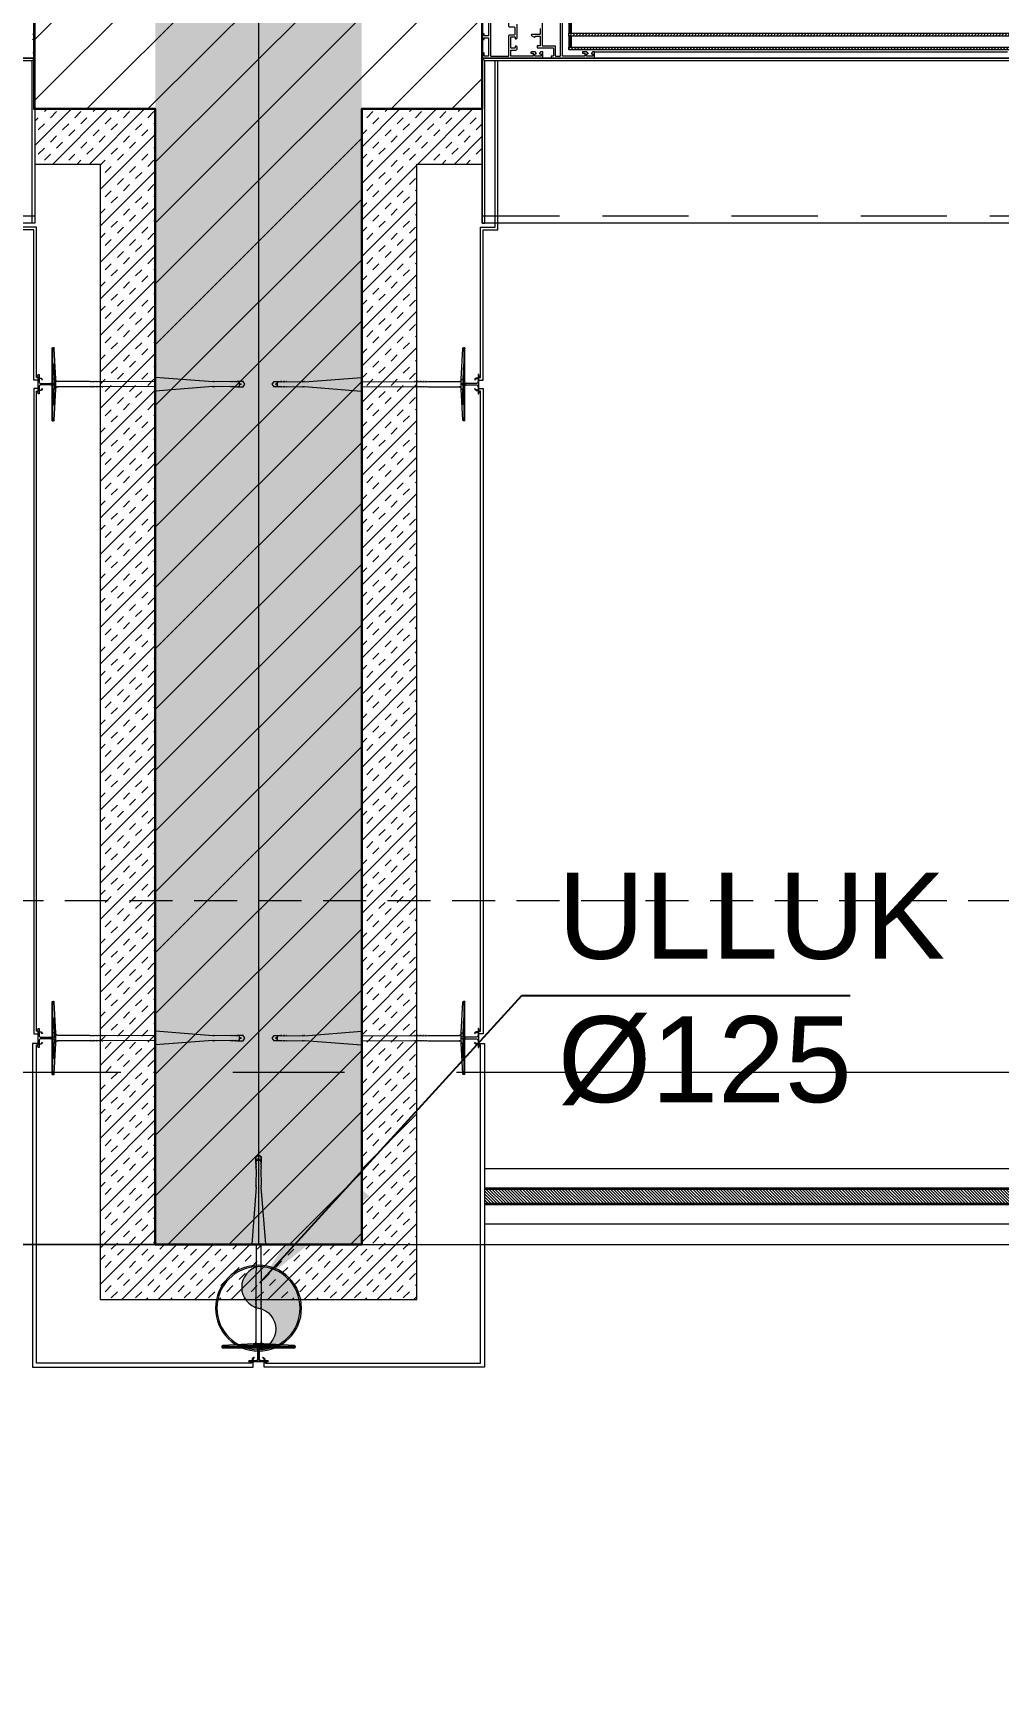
# Model space of a CAD drawing. Header units: centimetres. Extents: x 92587 to 105438, y -55119 to -48334.
# Drawn here: x 95681.4 to 95821.7, y -54187.4 to -53946.3 of the extents above; entities that cross this region are included whole.
import ezdxf

# ---------------------------------------------------------------- set-up
doc = ezdxf.new("R2010")
doc.units = ezdxf.units.CM
doc.header["$LTSCALE"] = 50
doc.header["$MEASUREMENT"] = 0
for name, pattern in [('AUSGEZOGEN', [0]), ('AXES', [2, 1.25, -0.25, 0.25, -0.25]), ('CACHE', [0.375, 0.25, -0.125]), ('CORNER', [20, 0, -20])]:
    doc.linetypes.add(name, pattern=pattern)
doc.layers.get('0').update_dxf_attribs({"color": 8})
for name, color, linetype, lineweight in [('ACITOP', 214, 'Continuous', 18), ('BETON CACHE', 4, 'CACHE', 5), ('CONSOLE ISOL.', 214, 'Continuous', 15), ('ISOLATION', 252, 'Continuous', 0), ('MACONNERIE COUPE', 7, 'Continuous', 30), ('MACONNERIE HACHURE', 253, 'Continuous', 13), ('WD_Corner', 154, 'Continuous', 5), ('WD_Dowel', 154, 'Continuous', 5), ('WD_Text_Legende', 154, 'AUSGEZOGEN', 5), ('WINDOWS', 21, 'Continuous', 5)]:
    doc.layers.add(name, color=color, linetype=linetype, lineweight=lineweight)
for name, color, linetype in [('AXES', 10, 'AXES'), ('BORD', 5, 'Continuous'), ('TALUS', 2, 'Continuous'), ('TEXTE', 7, 'Continuous')]:
    doc.layers.add(name, color=color, linetype=linetype)
doc.layers.add('HYPALON', color=7, linetype='Continuous', true_color=0xffaa00)
doc.layers.add('WD_Assist1', color=6, linetype='CORNER', lineweight=0, plot=False)
doc.styles.add('RS_TEXT_1.50', font='arial.ttf', dxfattribs={"height": 12.5})
doc.dimstyles.new('ISO-25', dxfattribs={"dimtxt": 2.5, "dimasz": 2.5, "dimexe": 1.25, "dimexo": 0.625, "dimtad": 1, "dimtxsty": 'Standard', "dimcen": 2.5, "dimadec": 0, "dimazin": 0, "dimtfac": 1, "dimtmove": 0, "dimatfit": 3, "dimfxl": 1, "dimarcsym": 0})

# ---------------------------------------------------------------- blocks, each defined once
blk = doc.blocks.new('A$C1cd8c289')
at = {"layer": 'AXES', "lineweight": 5, "ltscale": 1.3}
blk.add_line((3195, -3235), (-1985, -3235), dxfattribs=at)
blk = doc.blocks.new('ankeri')
at = {"layer": 'WD_Assist1'}
for p, q in [((-2.32, 5.2), (-2.54, 0.59)), ((-2.22, 5.3), (-2.32, 5.2)), ((-2, 5.3), (-2.22, 5.3)), ((-2, -5.3), (-2, 5.3)), ((-29.75, 0.39), (-30, 0)), ((-30, 0), (-29.75, -0.39)), ((-2.76, 0.39), (-29.75, 0.39)), ((-2.54, 0.59), (-2.76, 0.39)), ((-29.75, -0.39), (-2.76, -0.39)), ((-2.76, -0.39), (-2.54, -0.59)), ((-2.54, -0.59), (-2.32, -5.2)), ((-2.32, -5.2), (-2.22, -5.3)), ((-2.22, -5.3), (-2, -5.3))]:
    blk.add_line(p, q, dxfattribs=at)
at = {"layer": 'WD_Corner', "lineweight": 5}
blk.add_lwpolyline([(-2, 0.1), (-1.85, 0.1, -1), (-1.75, 0.1), (-0.25, 0.1, 0.185242), (-0.1, 0.55), (-0.1, 0.72), (-0.15, 0.73), (-0.15, 0.74), (-0.1, 0.75), (-0.1, 0.85), (-0.3, 0.85), (-0.3, 0.8), (-0.32, 0.8), (-0.33, 0.85), (-0.38, 0.85), (-0.5, 0.73), (-0.47, 0.68), (-0.48, 0.68), (-0.53, 0.7), (-0.54, 0.69), (-0.51, 0.65), (-0.54, 0.62), (-0.61, 0.69), (-0.4, 0.9), (-0.1, 0.9), (-0.1, 1.4), (0, 1.4), (0.05, 1.2), (0, 1.2), (0.05, 1.1), (0, 1.1), (0.25, 1), (0, 1), (0, -1), (0.25, -1), (0, -1.1), (0.05, -1.1), (0, -1.2), (0.05, -1.2), (0, -1.4), (-0.1, -1.4), (-0.1, -0.9), (-0.4, -0.9), (-0.61, -0.69), (-0.54, -0.62), (-0.51, -0.65), (-0.54, -0.69), (-0.53, -0.7), (-0.48, -0.68), (-0.47, -0.68), (-0.5, -0.73), (-0.38, -0.85), (-0.33, -0.85), (-0.32, -0.8), (-0.3, -0.8), (-0.3, -0.85), (-0.1, -0.85), (-0.1, -0.75), (-0.15, -0.74), (-0.15, -0.73), (-0.1, -0.72), (-0.1, -0.55, 0.185242), (-0.25, -0.1), (-1.75, -0.1, -1), (-1.85, -0.1), (-2, -0.1)], format="xyb", close=True, dxfattribs=at)
at = {"layer": 'WD_Dowel'}
for p, q in [((-2.32, 5.2), (-2.54, 0.74)), ((-2, 5.3), (-2.22, 5.3)), ((-2.11, 5.3), (-2.11, -5.3)), ((-2, 5.3), (-2, -5.3)), ((-2.11, 2.94), (-2.32, 2.94)), ((-2.32, 2.94), (-2.32, 0.74)), ((-29.75, 0.39), (-30, 0)), ((-30, 0), (-29.75, -0.39)), ((-28.88, 0.39), (-29.75, 0.39)), ((-29.47, 0.05), (-29.25, 0.09)), ((-29.47, 0.05), (-29.47, -0.05)), ((-29.25, 0.29), (-29.04, 0.37)), ((-29.25, 0.29), (-29.25, -0.29)), ((-28.88, 0.39), (-29.04, 0.34)), ((-29.04, 0.34), (-29.04, 0.37)), ((-28.82, 0.39), (-28.88, 0.39)), ((-28.82, 0.39), (-28.82, 0.34)), ((-28.82, 0.34), (-28.66, 0.39)), ((-28.61, 0.39), (-28.66, 0.39)), ((-28.61, 0.39), (-28.66, 0.39)), ((-28.61, 0.39), (-28.61, 0.34)), ((-28.61, 0.34), (-28.44, 0.39)), ((-28.39, 0.39), (-28.44, 0.39)), ((-28.39, 0.39), (-28.39, 0.34)), ((-28.39, 0.34), (-28.23, 0.39)), ((-28.17, 0.39), (-28.23, 0.39)), ((-28.17, 0.39), (-28.17, 0.34)), ((-28.17, 0.34), (-28.01, 0.39)), ((-27.96, 0.39), (-28.01, 0.39)), ((-27.96, 0.39), (-27.96, 0.34)), ((-27.96, 0.34), (-25.61, 0.39)), ((-25.56, 0.39), (-25.61, 0.39)), ((-25.56, 0.39), (-25.56, 0.34)), ((-25.56, 0.34), (-25.4, 0.39)), ((-25.34, 0.39), (-25.4, 0.39)), ((-25.34, 0.34), (-17.05, 0.99)), ((-25.34, 0.39), (-25.34, 0.34)), ((-17, 0.99), (-17.05, 0.99)), ((-17, 0.99), (-17, 0.34)), ((-17, 0.34), (-9.36, 0.39)), ((-9.3, 0.39), (-9.36, 0.39)), ((-9.3, 0.39), (-9.3, 0.34)), ((-9.3, 0.34), (-9.14, 0.39)), ((-9.09, 0.39), (-9.14, 0.39)), ((-9.09, 0.39), (-9.09, 0.34)), ((-9.09, 0.34), (-8.93, 0.39)), ((-8.87, 0.39), (-8.93, 0.39)), ((-8.87, 0.39), (-8.87, 0.34)), ((-8.87, 0.34), (-8.71, 0.39)), ((-8.66, 0.39), (-8.71, 0.39)), ((-8.66, 0.39), (-8.66, 0.34)), ((-8.66, 0.34), (-8.5, 0.39)), ((-8.44, 0.39), (-8.5, 0.39)), ((-8.44, 0.39), (-8.44, 0.34)), ((-8.44, 0.34), (-8.28, 0.39)), ((-8.23, 0.39), (-8.28, 0.39)), ((-8.23, 0.39), (-8.23, 0.34)), ((-8.23, 0.34), (-8.06, 0.39)), ((-8.01, 0.39), (-8.06, 0.39)), ((-8.01, 0.39), (-8.01, 0.34)), ((-8.01, 0.34), (-7.85, 0.39)), ((-7.79, 0.39), (-7.85, 0.39)), ((-7.79, 0.39), (-7.79, 0.34)), ((-7.79, 0.34), (-7.63, 0.39)), ((-7.58, 0.39), (-7.63, 0.39)), ((-7.58, 0.39), (-7.58, 0.34)), ((-7.58, 0.34), (-7.42, 0.39)), ((-7.42, 0.39), (-2.76, 0.39)), ((-2.54, 0.74), (-2.54, -0.74)), ((-2.54, 0.74), (-2.11, 0.74)), ((-2.11, 0.1), (-2.54, 0.1)), ((-2.32, 0.1), (-2.32, 0.74)), ((-29.75, -0.39), (-28.88, -0.39)), ((-29.25, -0.1), (-29.47, -0.05)), ((-29.25, -0.29), (-29.04, -0.37)), ((-29.04, -0.37), (-29.04, -0.34)), ((-29.04, -0.34), (-28.88, -0.39)), ((-28.82, -0.39), (-28.88, -0.39)), ((-28.82, -0.39), (-28.82, -0.34)), ((-28.82, -0.34), (-28.66, -0.39)), ((-28.61, -0.39), (-28.66, -0.39)), ((-28.61, -0.39), (-28.61, -0.34)), ((-28.61, -0.34), (-28.44, -0.39)), ((-28.39, -0.39), (-28.44, -0.39)), ((-28.39, -0.39), (-28.39, -0.34)), ((-28.39, -0.34), (-28.23, -0.39)), ((-28.17, -0.39), (-28.23, -0.39)), ((-28.17, -0.39), (-28.17, -0.34)), ((-28.17, -0.34), (-28.01, -0.39)), ((-27.96, -0.39), (-28.01, -0.39)), ((-27.96, -0.39), (-27.96, -0.34)), ((-27.96, -0.34), (-25.61, -0.39)), ((-25.56, -0.39), (-25.61, -0.39)), ((-25.56, -0.39), (-25.56, -0.34)), ((-25.56, -0.34), (-25.4, -0.39)), ((-25.34, -0.39), (-25.4, -0.39)), ((-25.34, -0.39), (-25.34, -0.34)), ((-25.34, -0.34), (-17.05, -0.99)), ((-17, -0.99), (-17.05, -0.99)), ((-17, -0.99), (-17, -0.34)), ((-17, -0.34), (-9.36, -0.39)), ((-9.3, -0.39), (-9.36, -0.39)), ((-9.3, -0.39), (-9.3, -0.34)), ((-9.3, -0.34), (-9.14, -0.39)), ((-9.09, -0.39), (-9.14, -0.39)), ((-9.09, -0.39), (-9.09, -0.34)), ((-9.09, -0.34), (-8.93, -0.39)), ((-8.87, -0.39), (-8.93, -0.39)), ((-8.87, -0.39), (-8.87, -0.34)), ((-8.87, -0.34), (-8.71, -0.39)), ((-8.66, -0.39), (-8.71, -0.39)), ((-8.66, -0.39), (-8.66, -0.34)), ((-8.66, -0.34), (-8.5, -0.39)), ((-8.44, -0.39), (-8.5, -0.39)), ((-8.44, -0.39), (-8.44, -0.34)), ((-8.44, -0.34), (-8.28, -0.39)), ((-8.23, -0.39), (-8.28, -0.39)), ((-8.23, -0.39), (-8.23, -0.34)), ((-8.23, -0.34), (-8.06, -0.39)), ((-8.01, -0.39), (-8.06, -0.39)), ((-8.01, -0.39), (-8.01, -0.34)), ((-8.01, -0.34), (-7.85, -0.39)), ((-7.79, -0.39), (-7.85, -0.39)), ((-7.79, -0.39), (-7.79, -0.34)), ((-7.79, -0.34), (-7.63, -0.39)), ((-7.58, -0.39), (-7.63, -0.39)), ((-7.58, -0.39), (-7.58, -0.34)), ((-7.58, -0.34), (-7.42, -0.39)), ((-7.42, -0.39), (-2.76, -0.39)), ((-2.11, -0.1), (-2.54, -0.1)), ((-2.54, -0.74), (-2.11, -0.74)), ((-2.54, -0.74), (-2.32, -5.2)), ((-2.32, -0.74), (-2.32, -0.1)), ((-2.22, -2.94), (-2.32, -0.74)), ((-2.11, -2.94), (-2.22, -2.94)), ((-2, -5.3), (-2.22, -5.3))]:
    blk.add_line(p, q, dxfattribs=at)
for centre, major_axis, start_param, end_param in [((-2.22, 5.2), (0.108, 0), 1.570796, 3.141593), ((-2.76, 0.59), (0.216, 0), -1.570795, 0), ((-2.76, -0.59), (-0.216, 0), 3.141593, 4.712389), ((-2.22, -5.2), (0.108, 0), 3.141593, 4.712389)]:
    blk.add_ellipse(centre, major_axis=major_axis, ratio=0.909091, start_param=start_param, end_param=end_param, dxfattribs=at)
blk = doc.blocks.new('DRITARE POS 2')
at = {"layer": 'WINDOWS'}
h = blk.add_hatch(dxfattribs=at)
h.set_pattern_fill('ANSI31', color=140, scale=2.5, angle=450)
h.set_pattern_definition([(135, (-46708.9128, -43852.52553), (-0.2209708691, -0.2209708691), [])])
h.paths.add_polyline_path([(-8.71, -80.01), (-8.71, -12.58), (-8.31, -12.58), (-8.31, -80.01)])
h.paths.add_polyline_path([(-6.71, -80.01), (-6.71, -12.58), (-6.31, -12.58), (-6.31, -80.01)])
h.paths.add_polyline_path([(-4.71, -80.02), (-4.71, -12.58), (-4.31, -12.58), (-4.31, -80.02)])
at = {"layer": 'WINDOWS', "transparency": 33554559}
h = blk.add_hatch(dxfattribs=at)
h.set_pattern_fill('ANSI31', color=140, angle=450)
h.set_pattern_definition([(135, (-46708.90849, -43835.52553), (-0.08838834765, -0.08838834765), [])])
h.paths.add_polyline_path([(-6.71, -12.58), (-8.31, -12.58), (-8.31, -12.98), (-6.71, -12.98)])
h.paths.add_polyline_path([(-4.71, -12.58), (-6.31, -12.58), (-6.31, -12.98), (-4.71, -12.98)])
h.paths.add_polyline_path([(-6.71, -79.61), (-8.31, -79.61), (-8.31, -80.01), (-6.71, -80.01)])
h.paths.add_polyline_path([(-4.71, -79.61), (-6.31, -79.61), (-6.31, -80.01), (-4.71, -80.01)])
at = {"layer": 'WINDOWS', "color": 165, "linetype": 'CACHE'}
blk.add_line((-32.9, -180), (-32.9, 0), dxfattribs=at)
at = {"layer": 'WINDOWS'}
for p, q in [((-9.9, -8.75), (-9.9, -10.08)), ((-9.89, -16.28), (-9.89, -76.34)), ((-9, -16.26), (-9, -76.34))]:
    blk.add_line(p, q, dxfattribs=at)
at = {"layer": 'WINDOWS', "color": 165}
for points in [[(-9.9, 0), (-9.9, -180), (-33.9, -180), (-33.9, 0)], [(-9.9, 0), (-33.9, 0), (-33.9, -0.4), (-10.3, -0.4)], [(-10.3, -179.6), (-10.3, -0.4), (-9.9, 0), (-9.9, -180)], [(-9.9, -180), (-33.9, -180), (-33.9, -179.6), (-10.3, -179.6)]]:
    blk.add_lwpolyline(points, close=True, dxfattribs=at)
at = {"layer": 'WINDOWS'}
for points in [[(-1.87, -0.93), (-6.57, -0.93, -0.414214), (-6.67, -0.84), (-6.67, -0.37, -0.414214), (-6.57, -0.28), (-6.44, -0.28, 0.511918), (-6.39, -0.21), (-6.45, -0.04, 0.322823), (-6.5, 0), (-7.12, 0, 0.322823), (-7.17, -0.04), (-7.23, -0.21, 0.511918), (-7.17, -0.28), (-7.04, -0.28, -0.414214), (-6.95, -0.37), (-6.95, -0.84, -0.414214), (-7.04, -0.93), (-9.52, -0.93, -0.414214), (-9.62, -0.84), (-9.62, -0.37, -0.414214), (-9.52, -0.28), (-9.21, -0.28, 0.511918), (-9.15, -0.21), (-9.21, -0.04, 0.322823), (-9.26, 0), (-9.84, 0, 0.414214), (-9.9, -0.06), (-9.9, -8.75, 0.414214), (-9.84, -8.81), (-9.06, -8.81, 0.414214), (-9, -8.75), (-9, -8.51, 0.250765), (-9.03, -8.47), (-9.19, -8.35, 0.599022), (-9.28, -8.4), (-9.28, -8.51, -0.414214), (-9.34, -8.57), (-9.6, -8.57, -0.414214), (-9.65, -8.51), (-9.65, -7.73, -0.414214), (-9.6, -7.67), (-9.34, -7.67, -0.414214), (-9.28, -7.73), (-9.28, -7.8, 0.599022), (-9.19, -7.85), (-9.03, -7.74, 0.250765), (-9, -7.69), (-9, -7.16, 1), (-9.21, -7.16), (-9.21, -7.37, -0.414214), (-9.26, -7.43), (-9.56, -7.43, -0.414214), (-9.62, -7.37), (-9.62, -4.2, -0.414214), (-9.56, -4.14), (-8.83, -4.14, -0.414214), (-8.74, -4.24), (-8.74, -4.89, 0.414214), (-8.55, -5.08), (-8.3, -5.08, 0.198912), (-8.26, -5.06), (-8.2, -5, 0.198912), (-8.18, -4.96), (-8.18, -4.85, 0.414214), (-8.24, -4.8), (-8.4, -4.8, -0.414214), (-8.46, -4.74), (-8.46, -4.24, -0.414214), (-8.37, -4.14), (-6.91, -4.14, -0.414214), (-6.82, -4.24), (-6.82, -4.74, -0.414214), (-6.87, -4.8), (-7.04, -4.8, 0.414214), (-7.1, -4.85), (-7.1, -4.96, 0.198912), (-7.08, -5), (-7.02, -5.06, 0.198912), (-6.98, -5.08), (-4.97, -5.08, 0.198912)], [(-5.6, -8.44), (-6.39, -8.44, -0.414214), (-6.48, -8.34), (-6.48, -7.22, 0.809546), (-6.66, -7.19), (-6.85, -7.61, 0.543142), (-6.8, -7.69, -0.414214), (-6.74, -7.75), (-6.74, -8.34, -0.414214), (-6.84, -8.44), (-8.07, -8.44, -0.414214), (-8.12, -8.38), (-8.12, -8.03, 0.414214), (-8.18, -7.97), (-8.35, -7.97, 0.414214), (-8.4, -8.03), (-8.4, -10.25, -0.414214), (-8.5, -10.34), (-9.56, -10.34, -0.414214), (-9.62, -10.29), (-9.62, -10.08, 0.414214), (-9.67, -10.02), (-9.84, -10.02, 0.414214), (-9.9, -10.08), (-9.9, -16.26, 0.414214), (-9.84, -16.31), (-9.06, -16.31, 0.414214), (-9, -16.26), (-9, -16.05, 0.250765), (-9.03, -16.01), (-9.19, -15.88, 0.599022), (-9.28, -15.92), (-9.28, -16.02, -0.414214), (-9.34, -16.07), (-9.6, -16.07, -0.414214), (-9.65, -16.02), (-9.65, -15.23, -0.414214), (-9.6, -15.18), (-9.34, -15.18, -0.414214), (-9.28, -15.23), (-9.28, -15.33, 0.599022), (-9.19, -15.37), (-9.03, -15.24, 0.250765), (-9, -15.19), (-9, -14.62, 0.414214), (-9.06, -14.56), (-9.15, -14.56, 0.414214), (-9.21, -14.62), (-9.21, -14.88, -0.414214), (-9.26, -14.93), (-9.56, -14.93, -0.414214), (-9.62, -14.88), (-9.62, -11.7, -0.414214), (-9.56, -11.65), (-4.73, -11.65, -0.414214)], [(-6.44, -179.72, -0.511918), (-6.39, -179.79), (-6.45, -179.96, -0.322823), (-6.5, -180), (-7.12, -180, -0.322823), (-7.17, -179.96), (-7.23, -179.79, -0.511918), (-7.17, -179.72)], [(-9.21, -179.72, -0.511918), (-9.15, -179.79), (-9.21, -179.96, -0.322823), (-9.26, -180), (-9.84, -180, -0.414214), (-9.9, -179.94), (-9.9, -171.25, -0.414214)]]:
    blk.add_lwpolyline(points, format="xyb", dxfattribs=at)
for points in [[(-9.9, -180), (-9.9, 0), (0, 0), (0, -180)], [(-1.78, -1.27), (-1.83, -1.21), (-9.56, -1.21), (-9.62, -1.27), (-9.62, -3.81), (-9.56, -3.86), (-6.63, -3.86), (-6.54, -3.96), (-6.54, -4.7), (-6.44, -4.8), (-5.51, -4.8), (-5.42, -4.7), (-5.42, -3.96), (-5.32, -3.86), (-1.83, -3.86), (-1.78, -3.81)]]:
    blk.add_lwpolyline(points, close=True, dxfattribs=at)
blk.add_lwpolyline([(-1.5, -12.21, 0.414214), (-1.4, -12.3), (-1.18, -12.3), (-1.18, -12.3, 0.414214), (-0.28, -11.37), (-0.28, -8.77, 0.414214), (-0.34, -8.72), (-8.07, -8.72, 0.414214), (-8.12, -8.77), (-8.12, -10.53, -0.414214), (-8.22, -10.62), (-9.52, -10.62, 0.414214), (-9.62, -10.71), (-9.62, -11.27, 0.414214), (-9.52, -11.37), (-1.59, -11.37, -0.414214), (-1.5, -11.46)], format="xyb", close=True, dxfattribs=at)
at = {"layer": 'WINDOWS', "color": 140}
for points in [[(-8.71, -80.01), (-8.71, -12.58), (-8.31, -12.58), (-8.31, -80.01)], [(-6.71, -12.58), (-8.31, -12.58), (-8.31, -12.98), (-6.71, -12.98)], [(-6.71, -80.01), (-6.71, -12.58), (-6.31, -12.58), (-6.31, -80.01)], [(-4.71, -12.58), (-6.31, -12.58), (-6.31, -12.98), (-4.71, -12.98)]]:
    blk.add_lwpolyline(points, close=True, dxfattribs=at)
blk = doc.blocks.new('A$C2225a440')
at = {"layer": 'ACITOP', "ltscale": 0.5, "true_color": 0x2776bb, "transparency": 33554559}
h = blk.add_hatch(color=152, dxfattribs=at)
h.dxf.hatch_style = 1
h.paths.add_polyline_path([(0, 6.05, 0.414214), (-6.05, 0, 0.414214), (0, -6.05, -0.823148), (0, 0, 0.810651)])
at = {"layer": 'ACITOP', "ltscale": 0.5}
blk.add_lwpolyline([(0, 6.05, -0.810651), (0, 0, 0.823148), (0, -6.05)], format="xyb", dxfattribs=at)
for radius in [6.25, 6.05]:
    blk.add_circle((0, 0), radius, dxfattribs=at)

msp = doc.modelspace()

# ---------------------------------------------------------------- hatches: boundary and pattern name
at = {"layer": 'ISOLATION', "transparency": 33554687}
h = msp.add_hatch(dxfattribs=at)
h.set_pattern_fill('INSUL', color=256, scale=10, angle=45)
h.set_pattern_definition([(45, (95325.019, -52616.9036), (-2.65165, 2.65165), []), (45, (95324.1353, -52616.0197), (-2.65165, 2.65165), [1.25, -1.25]), (45, (95323.2514, -52615.136), (-2.65165, 2.65165), [1.25, -1.25])])
h.paths.add_polyline_path([(95699.11, -53957.36), (95681.61, -53957.36), (95681.61, -53965.36), (95691.11, -53965.36), (95691.11, -54130.36), (95737.11, -54130.36), (95737.11, -53965.36), (95746.61, -53965.36), (95746.61, -53957.36), (95729.11, -53957.36), (95729.11, -54122.36), (95699.11, -54122.36)])
at = {"layer": 'MACONNERIE HACHURE'}
h = msp.add_hatch(dxfattribs=at)
h.set_pattern_fill('ANSI31', color=256, scale=50, style=0)
h.set_pattern_definition([(45, (845.911, 6550.742), (-4.41941738, 4.41941738), [])])
h.paths.add_polyline_path([(96464.11, -53567.36), (96464.11, -53736.36), (96392.11, -53736.36), (96392.11, -53757.36), (96414.11, -53757.36), (96414.11, -53762.36), (96234.11, -53762.36), (96234.11, -53750.36), (96284.11, -53750.36), (96284.11, -53577.36), (96306.11, -53577.36), (96306.11, -53589.36), (96296.11, -53589.36), (96296.11, -53750.36), (96387.11, -53750.36), (96387.11, -53731.36), (96444.11, -53731.36), (96444.11, -53589.36), (96388.11, -53589.36), (96388.11, -53577.36), (96452.11, -53577.36), (96452.11, -53567.36)])
h.paths.add_polyline_path([(95894.28, -52902.36), (95944.11, -52902.36), (95944.11, -52942.36), (95894.28, -52942.36)])
h.paths.add_polyline_path([(95734.11, -52902.36), (95774.11, -52902.36), (95774.11, -52942.36), (95734.11, -52942.36)])
h.paths.add_polyline_path([(95874.11, -52547.36), (95964.11, -52547.36), (95964.11, -52607.36), (96117.11, -52607.36), (96117.11, -52547.36), (96129.11, -52547.36), (96129.11, -52667.36), (96109.11, -52667.36), (96109.11, -52632.36), (95944.11, -52632.36), (95944.11, -52583.36), (95874.11, -52583.36), (95874.11, -52632.36), (95839.11, -52632.36), (95839.11, -52612.36), (95849.11, -52612.36), (95849.11, -52562.36), (95874.11, -52562.36), (95874.11, -52578.36), (95944.11, -52578.36), (95944.11, -52552.36), (95874.11, -52552.36)])
h.paths.add_polyline_path([(96444.11, -54162.36), (96344.11, -54162.36), (96344.11, -54187.36), (96444.11, -54187.36)])
h.paths.add_polyline_path([(96679.11, -52154.25), (96704.11, -52154.25), (96704.11, -52107.36), (96679.11, -52107.36)])
h.paths.add_polyline_path([(96679.11, -54052.36), (96704.11, -54052.36), (96704.11, -54072.36), (96679.11, -54072.36)])
h.paths.add_polyline_path([(95996.61, -52902.36), (95979.11, -52902.36), (95979.11, -52922.36), (95996.61, -52922.36)])
h.paths.add_polyline_path([(96319.11, -52789.36), (96329.11, -52789.36), (96329.11, -52777.36), (96289.11, -52777.36), (96289.11, -52789.36), (96299.11, -52789.36), (96299.11, -53107.36), (96129.11, -53107.36), (96129.11, -52789.36), (96207.12, -52789.36), (96207.12, -52777.36), (96129.11, -52777.36), (96129.11, -52767.36), (96109.11, -52767.36), (96109.11, -52902.36), (96096.61, -52902.36), (96096.61, -52922.36), (96109.11, -52922.36), (96109.11, -53137.36), (96130.11, -53137.36), (96130.11, -53467.36), (96228.12, -53467.36), (96228.12, -53455.36), (96150.11, -53455.36), (96150.11, -53137.36), (96320.11, -53137.36), (96320.11, -53455.36), (96310.11, -53455.36), (96310.11, -53467.36), (96350.11, -53467.36), (96350.11, -53455.36), (96340.11, -53455.36), (96340.11, -53137.36), (96679.11, -53137.36), (96679.11, -53182.36), (96704.11, -53182.36), (96704.11, -53132.36), (96814.11, -53132.36), (96814.11, -53112.36), (96704.11, -53112.36), (96704.11, -53062.36), (96679.11, -53062.36), (96679.11, -53107.36), (96319.11, -53107.36)])
h.paths.add_polyline_path([(96487.11, -53762.36), (96487.11, -53742.36), (96789.11, -53742.36), (96789.11, -53677.36), (96814.11, -53677.36), (96814.11, -53767.36), (96704.11, -53767.36), (96704.11, -53782.36), (96679.11, -53782.36), (96679.11, -53762.36)])
h.paths.add_polyline_path([(96044.11, -53859.36), (96019.11, -53859.36), (96019.11, -53581.36), (95967.11, -53581.36), (95967.11, -53559.36), (95979.11, -53559.36), (95979.11, -53569.36), (96104.11, -53569.36), (96104.11, -53581.36), (96044.11, -53581.36)])
h.paths.add_polyline_path([(96019.11, -53932.36), (96019.11, -53952.36), (95969.11, -53952.36), (95969.11, -54072.36), (95944.11, -54072.36), (95944.11, -53957.36), (95926.61, -53957.36), (95926.61, -53932.36)])
h.paths.add_polyline_path([(96679.11, -54122.36), (96679.11, -54162.36), (96624.11, -54162.36), (96624.11, -54187.36), (96704.11, -54187.36), (96704.11, -54122.36)])
h.paths.add_polyline_path([(96104.11, -54162.36), (96164.11, -54162.36), (96164.11, -54187.36), (96079.11, -54187.36), (96079.11, -54122.36), (96079.11, -54122.36), (96079.11, -54072.36), (96104.11, -54072.36)])
h.paths.add_polyline_path([(96679.11, -52482.36), (96679.11, -52424.25), (96704.11, -52424.25), (96704.11, -52477.36), (96814.11, -52477.36), (96814.11, -52567.36), (96789.11, -52567.36), (96789.11, -52502.36), (96456.11, -52502.36), (96456.11, -52675.36), (96444.11, -52675.36), (96444.11, -52667.36), (96388.11, -52667.36), (96388.11, -52655.36), (96444.11, -52655.36), (96444.11, -52507.36), (96296.11, -52507.36), (96296.11, -52655.36), (96306.11, -52655.36), (96306.11, -52667.36), (96284.11, -52667.36), (96284.11, -52494.36), (96234.24, -52494.36), (96234.24, -52482.36)])
h.paths.add_polyline_path([(96444.11, -52809.36), (96444.11, -52789.36), (96421.11, -52789.36), (96421.11, -52777.36), (96444.11, -52777.36), (96444.11, -52767.36), (96456.11, -52767.36), (96456.11, -52797.36), (96679.11, -52797.36), (96679.11, -52809.36)], flags=17)
h.paths.add_polyline_path([(96464.11, -53447.36), (96679.11, -53447.36), (96679.11, -53435.36), (96452.11, -53435.36), (96452.11, -53455.36), (96442.11, -53455.36), (96442.11, -53467.36), (96452.11, -53467.36), (96452.11, -53475.36), (96464.11, -53475.36)])
h.paths.add_polyline_path([(95879.11, -53447.36), (95879.11, -53459.36), (95967.11, -53459.36), (95967.11, -53467.36), (95979.11, -53467.36), (95979.11, -53447.36)])
h.paths.add_polyline_path([(96789.11, -52797.36), (96814.11, -52797.36), (96814.11, -52747.36), (96789.11, -52747.36)])
h.paths.add_polyline_path([(96789.11, -53447.36), (96814.11, -53447.36), (96814.11, -53497.36), (96789.11, -53497.36)])
h.paths.add_polyline_path([(96679.11, -52847.36), (96704.11, -52847.36), (96704.11, -52902.25), (96679.11, -52902.25)], flags=17)
h.paths.add_polyline_path([(96679.11, -53397.36), (96704.11, -53397.36), (96704.11, -53342.47), (96679.11, -53342.47)], flags=17)
h.paths.add_polyline_path([(95533.94, -52902.36), (95484.11, -52902.36), (95484.11, -52942.36), (95533.94, -52942.36)])
h.paths.add_polyline_path([(95694.11, -52902.36), (95654.11, -52902.36), (95654.11, -52942.36), (95694.11, -52942.36)])
h.paths.add_polyline_path([(95849.11, -52082.36), (95829.11, -52082.36), (95829.11, -52057.36), (95849.11, -52057.36)])
h.paths.add_polyline_path([(96164.11, -52082.36), (96164.11, -52057.36), (95984.11, -52057.36), (95984.11, -52082.36)])
h.paths.add_polyline_path([(95554.11, -52547.36), (95464.11, -52547.36), (95464.11, -52607.36), (95311.11, -52607.36), (95311.11, -52547.36), (95299.11, -52547.36), (95299.11, -52667.36), (95319.11, -52667.36), (95319.11, -52632.36), (95484.11, -52632.36), (95484.11, -52583.36), (95554.11, -52583.36), (95554.11, -52632.36), (95739.11, -52632.36), (95739.11, -52612.36), (95579.11, -52612.36), (95579.11, -52562.36), (95554.11, -52562.36), (95554.11, -52578.36), (95484.11, -52578.36), (95484.11, -52552.36), (95554.11, -52552.36)])
h.paths.add_polyline_path([(94984.11, -54162.36), (95084.11, -54162.36), (95084.11, -54187.36), (94984.11, -54187.36)])
h.paths.add_polyline_path([(94749.11, -52154.25), (94724.11, -52154.25), (94724.11, -52107.36), (94749.11, -52107.36)])
h.paths.add_polyline_path([(94749.11, -54052.36), (94724.11, -54052.36), (94724.11, -54072.36), (94749.11, -54072.36)])
h.paths.add_polyline_path([(95431.61, -52902.36), (95449.11, -52902.36), (95449.11, -52922.36), (95431.61, -52922.36)])
h.paths.add_polyline_path([(95729.11, -53932.36), (95746.61, -53932.36), (95746.61, -53957.36), (95729.11, -53957.36), (95729.11, -54122.36), (95699.11, -54122.36), (95699.11, -53957.36), (95681.5, -53957.36), (95681.5, -53932.36), (95699.11, -53932.36), (95699.11, -53459.36), (95631.11, -53459.36), (95631.11, -53447.36), (95699.11, -53447.36), (95699.11, -53272.36), (95729.11, -53272.36), (95729.11, -53447.36), (95797.11, -53447.36), (95797.11, -53459.36), (95729.11, -53459.36)])
h.paths.add_polyline_path([(95109.11, -52789.36), (95099.11, -52789.36), (95099.11, -52777.36), (95139.11, -52777.36), (95139.11, -52789.36), (95129.11, -52789.36), (95129.11, -53107.36), (95299.11, -53107.36), (95299.11, -52789.36), (95221.1, -52789.36), (95221.1, -52777.36), (95299.11, -52777.36), (95299.11, -52767.36), (95319.11, -52767.36), (95319.11, -52902.36), (95331.61, -52902.36), (95331.61, -52922.36), (95319.11, -52922.36), (95319.11, -53137.36), (95298.11, -53137.36), (95298.11, -53467.36), (95200.1, -53467.36), (95200.1, -53455.36), (95278.11, -53455.36), (95278.11, -53137.36), (95108.11, -53137.36), (95108.11, -53455.36), (95118.11, -53455.36), (95118.11, -53467.36), (95078.11, -53467.36), (95078.11, -53455.36), (95088.11, -53455.36), (95088.11, -53137.36), (94749.11, -53137.36), (94749.11, -53182.36), (94724.11, -53182.36), (94724.11, -53132.36), (94614.11, -53132.36), (94614.11, -53112.36), (94724.11, -53112.36), (94724.11, -53062.36), (94749.11, -53062.36), (94749.11, -53107.36), (95109.11, -53107.36)])
h.paths.add_polyline_path([(94964.11, -53736.36), (95036.11, -53736.36), (95036.11, -53757.36), (95014.11, -53757.36), (95014.11, -53762.36), (95194.11, -53762.36), (95194.11, -53750.36), (95144.11, -53750.36), (95144.11, -53577.36), (95122.11, -53577.36), (95122.11, -53589.36), (95132.11, -53589.36), (95132.11, -53750.36), (95041.11, -53750.36), (95041.11, -53731.36), (94984.11, -53731.36), (94984.11, -53589.36), (95040.11, -53589.36), (95040.11, -53577.36), (94976.11, -53577.36), (94976.11, -53567.36), (94964.11, -53567.36)])
h.paths.add_polyline_path([(94941.11, -53762.36), (94941.11, -53742.36), (94639.11, -53742.36), (94639.11, -53677.36), (94614.11, -53677.36), (94614.11, -53767.36), (94724.11, -53767.36), (94724.11, -53782.36), (94749.11, -53782.36), (94749.11, -53762.36)])
h.paths.add_polyline_path([(95384.11, -53859.36), (95409.11, -53859.36), (95409.11, -53581.36), (95461.11, -53581.36), (95461.11, -53559.36), (95449.11, -53559.36), (95449.11, -53569.36), (95324.11, -53569.36), (95324.11, -53581.36), (95384.11, -53581.36)])
h.paths.add_polyline_path([(95409.11, -53932.36), (95409.11, -53952.36), (95459.11, -53952.36), (95459.11, -54072.36), (95484.11, -54072.36), (95484.11, -53957.36), (95501.61, -53957.36), (95501.61, -53932.36)])
h.paths.add_polyline_path([(94749.11, -54122.36), (94749.11, -54162.36), (94804.11, -54162.36), (94804.11, -54187.36), (94724.11, -54187.36), (94724.11, -54122.36)])
h.paths.add_polyline_path([(95324.11, -54162.36), (95264.11, -54162.36), (95264.11, -54187.36), (95349.11, -54187.36), (95349.11, -54122.36), (95349.11, -54122.36), (95349.11, -54072.36), (95324.11, -54072.36)])
h.paths.add_polyline_path([(96679.11, -52082.36), (96624.11, -52082.36), (96624.11, -52057.36), (96679.11, -52057.36)])
h.paths.add_polyline_path([(96444.11, -52082.36), (96444.11, -52057.36), (96344.11, -52057.36), (96344.11, -52082.36)])
h.paths.add_polyline_path([(95729.11, -52082.36), (95579.11, -52082.36), (95579.11, -52057.36), (95729.11, -52057.36)])
h.paths.add_polyline_path([(95444.11, -52082.36), (94749.11, -52082.36), (94749.11, -52057.36), (95444.11, -52057.36)])
h.paths.add_polyline_path([(94749.11, -52482.36), (94749.11, -52424.25), (94724.11, -52424.25), (94724.11, -52477.36), (94614.11, -52477.36), (94614.11, -52567.36), (94639.11, -52567.36), (94639.11, -52502.36), (94972.11, -52502.36), (94972.11, -52675.36), (94984.11, -52675.36), (94984.11, -52667.36), (95040.11, -52667.36), (95040.11, -52655.36), (94984.11, -52655.36), (94984.11, -52507.36), (95132.11, -52507.36), (95132.11, -52655.36), (95122.11, -52655.36), (95122.11, -52667.36), (95144.11, -52667.36), (95144.11, -52494.36), (95193.98, -52494.36), (95193.98, -52482.36)])
h.paths.add_polyline_path([(94984.11, -52809.36), (94984.11, -52789.36), (95007.11, -52789.36), (95007.11, -52777.36), (94984.11, -52777.36), (94984.11, -52767.36), (94972.11, -52767.36), (94972.11, -52797.36), (94749.11, -52797.36), (94749.11, -52809.36)], flags=17)
h.paths.add_polyline_path([(94964.11, -53447.36), (94749.11, -53447.36), (94749.11, -53435.36), (94976.11, -53435.36), (94976.11, -53455.36), (94986.11, -53455.36), (94986.11, -53467.36), (94976.11, -53467.36), (94976.11, -53475.36), (94964.11, -53475.36)])
h.paths.add_polyline_path([(95549.11, -53447.36), (95549.11, -53459.36), (95461.11, -53459.36), (95461.11, -53467.36), (95449.11, -53467.36), (95449.11, -53447.36)])
h.paths.add_polyline_path([(94639.11, -52797.36), (94614.11, -52797.36), (94614.11, -52747.36), (94639.11, -52747.36)])
h.paths.add_polyline_path([(94639.11, -53447.36), (94614.11, -53447.36), (94614.11, -53497.36), (94639.11, -53497.36)])
h.paths.add_polyline_path([(94749.11, -52847.36), (94724.11, -52847.36), (94724.11, -52902.25), (94749.11, -52902.25)], flags=17)
h.paths.add_polyline_path([(94749.11, -53397.36), (94724.11, -53397.36), (94724.11, -53342.47), (94749.11, -53342.47)], flags=17)
at = {"layer": 'TALUS', "ltscale": 0.5, "true_color": 0xf8991e, "transparency": 33554610}
h = msp.add_hatch(color=30, dxfattribs=at)
h.dxf.hatch_style = 1
h.paths.add_polyline_path([(95979.11, -52902.36), (96129.11, -52902.36), (96129.21, -53107.36), (96704.11, -53107.36), (96704.11, -53112.36), (96814.11, -53112.36), (96814.11, -53132.36), (96704.11, -53132.36), (96704.11, -53137.36), (96109.11, -53137.36), (96109.11, -52922.36), (95979.11, -52922.36)])
h.paths.add_polyline_path([(95449.11, -52902.36), (95299.11, -52902.36), (95299.01, -53107.36), (94724.11, -53107.36), (94724.11, -53112.36), (94614.11, -53112.36), (94614.11, -53132.36), (94724.11, -53132.36), (94724.11, -53137.36), (95319.11, -53137.36), (95319.11, -52922.36), (95449.11, -52922.36)])
h.paths.add_polyline_path([(95699.11, -53272.36), (95729.11, -53272.36), (95729.11, -54122.36), (95699.11, -54122.36)])
at = {"layer": 'WINDOWS'}
h = msp.add_hatch(dxfattribs=at)
h.set_pattern_fill('ANSI31', color=140, scale=2.5, angle=450)
h.set_pattern_definition([(135, (-3970.91223, -4068.7406), (-0.2209708691, -0.2209708691), [])])
h.paths.add_polyline_path([(95746.96, -54116.36), (95926.26, -54116.36), (95926.26, -54114.36), (95746.96, -54114.36)])

# ---------------------------------------------------------------- linework, layer by layer
at = {"layer": 'BETON CACHE', "lineweight": 5, "ltscale": 0.5}
for points in [[(94614.11, -54122.36), (96814.11, -54122.36), (96814.11, -52057.36), (94614.11, -52057.36)], [(94664.11, -54072.36), (96764.11, -54072.36), (96764.11, -52107.36), (94664.11, -52107.36)]]:
    msp.add_lwpolyline(points, close=True, dxfattribs=at)
at = {"layer": 'BORD', "lineweight": 5, "ltscale": 0.5}
msp.add_lwpolyline([(94514.11, -53782.36), (94514.11, -54057.36), (94614.11, -54057.36), (94614.11, -54122.36), (94724.11, -54122.36), (94724.11, -54187.36), (95349.11, -54187.36), (95349.11, -54122.36), (96079.11, -54122.36), (96079.11, -54187.36), (96704.11, -54187.36), (96704.11, -54122.36), (96814.11, -54122.36), (96814.11, -54057.36), (96914.11, -54057.36), (96914.11, -53782.36)], dxfattribs=at)
at = {"layer": 'CONSOLE ISOL.'}
for points in [[(94614.11, -53122.36), (95309.11, -53122.36), (95309.11, -52902.36), (95449.11, -52902.36), (95449.11, -53272.36), (95714.11, -53272.36), (95714.11, -54122.36), (95349.11, -54122.36), (95349.11, -54187.36), (94724.11, -54187.36), (94724.11, -54122.36), (94614.11, -54122.36), (94614.11, -54057.36), (94514.11, -54057.36), (94514.11, -53782.36), (94614.11, -53782.36)], [(94614.11, -53122.36), (95309.11, -53122.36), (95309.11, -52902.36), (95449.11, -52902.36), (95449.11, -53272.36), (95714.11, -53272.36), (95714.11, -54122.36), (95349.11, -54122.36), (95349.11, -54187.36), (94724.11, -54187.36), (94724.11, -54122.36), (94614.11, -54122.36), (94614.11, -54057.36), (94514.11, -54057.36), (94514.11, -53782.36), (94614.11, -53782.36)], [(96814.11, -53122.36), (96119.11, -53122.36), (96119.11, -52902.36), (95979.11, -52902.36), (95979.11, -53272.36), (95714.11, -53272.36), (95714.11, -54122.36), (96079.11, -54122.36), (96079.11, -54187.36), (96704.11, -54187.36), (96704.11, -54122.36), (96814.11, -54122.36), (96814.11, -54057.36), (96914.11, -54057.36), (96914.11, -53782.36), (96814.11, -53782.36)]]:
    msp.add_lwpolyline(points, close=True, dxfattribs=at)
at = {"layer": 'HYPALON', "lineweight": 5, "ltscale": 0.5}
for points in [[(95746.96, -54119.36), (95926.26, -54119.36), (95926.26, -54111.36), (95746.96, -54111.36)], [(95746.96, -54116.56), (95926.26, -54116.56), (95926.26, -54114.16), (95746.96, -54114.16)]]:
    msp.add_lwpolyline(points, close=True, dxfattribs=at)
at = {"layer": 'ISOLATION', "lineweight": 5, "ltscale": 0.5}
msp.add_lwpolyline([(95699.11, -53957.36), (95681.61, -53957.36), (95681.61, -53965.36), (95691.11, -53965.36), (95691.11, -54130.36), (95737.11, -54130.36), (95737.11, -53965.36), (95746.61, -53965.36), (95746.61, -53957.36), (95729.11, -53957.36), (95729.11, -54122.36), (95699.11, -54122.36)], close=True, dxfattribs=at)
at = {"layer": 'MACONNERIE COUPE'}
msp.add_lwpolyline([(95729.11, -53932.36), (95746.61, -53932.36), (95746.61, -53957.36), (95729.11, -53957.36), (95729.11, -54122.36), (95699.11, -54122.36), (95699.11, -53957.36), (95681.5, -53957.36), (95681.5, -53932.36), (95699.11, -53932.36), (95699.11, -53459.36), (95631.11, -53459.36), (95631.11, -53447.36), (95699.11, -53447.36), (95699.11, -53272.36), (95729.11, -53272.36), (95729.11, -53447.36), (95797.11, -53447.36), (95797.11, -53459.36), (95729.11, -53459.36)], close=True, dxfattribs=at)
at = {"layer": 'WD_Corner', "lineweight": 5, "ltscale": 0.5}
for points in [[(95682.11, -53996.76), (95681.46, -53996.76), (95681.46, -53974.94), (95679.22, -53974.94), (95679.22, -53950.36)], [(95682.11, -53996.36), (95681.86, -53996.36), (95681.86, -53974.54), (95679.62, -53974.54), (95679.62, -53950.36)], [(95746.11, -53996.36), (95746.36, -53996.36), (95746.36, -53974.54), (95748.49, -53974.54), (95748.49, -53950.36)], [(95746.11, -53996.76), (95746.76, -53996.76), (95746.76, -53974.94), (95748.89, -53974.94), (95748.89, -53950.36)]]:
    msp.add_lwpolyline(points, dxfattribs=at)
for points in [[(95682.11, -53998.36), (95682.11, -53997.96), (95681.46, -53997.96), (95681.46, -54091.76), (95682.11, -54091.76), (95682.11, -54091.36), (95681.86, -54091.36), (95681.86, -53998.36)], [(95746.11, -53998.36), (95746.11, -53997.96), (95746.76, -53997.96), (95746.76, -54091.76), (95746.11, -54091.76), (95746.11, -54091.36), (95746.36, -54091.36), (95746.36, -53998.36)], [(95713.11, -54139.36), (95713.11, -54139.61), (95681.86, -54139.61), (95681.86, -54093.36), (95682.11, -54093.36), (95682.11, -54093.16), (95681.26, -54093.16), (95681.26, -54140.21), (95713.31, -54140.21), (95713.31, -54139.36)], [(95715.11, -54139.36), (95715.11, -54139.61), (95746.36, -54139.61), (95746.36, -54093.36), (95746.11, -54093.36), (95746.11, -54093.16), (95746.96, -54093.16), (95746.96, -54140.21), (95714.91, -54140.21), (95714.91, -54139.36)]]:
    msp.add_lwpolyline(points, close=True, dxfattribs=at)
at = {"layer": 'WINDOWS', "color": 140}
msp.add_lwpolyline([(95746.96, -54116.36), (95926.26, -54116.36), (95926.26, -54114.36), (95746.96, -54114.36)], close=True, dxfattribs=at)

# ---------------------------------------------------------------- block references
at = {"lineweight": 5, "rotation": 90.00000000000001}
for p in [(95501.61, -53940.06), (95746.61, -53940.06)]:
    msp.add_blockref('DRITARE POS 2', p, dxfattribs=at)
at = {"layer": 'ACITOP', "ltscale": 0.5, "xscale": -1}
msp.add_blockref('A$C2225a440', (95714.11, -54131.61), dxfattribs=at)
at = {"layer": 'MACONNERIE COUPE', "lineweight": 5, "ltscale": 0.5}
msp.add_blockref('A$C1cd8c289', (94709.11, -50862.36), dxfattribs=at)
at = {"layer": 'WD_Text_Legende'}
for p, rotation in [((95682.11, -53997.36), 180), ((95682.11, -54092.36), 180), ((95714.11, -54139.36), 270)]:
    msp.add_blockref('ankeri', p, dxfattribs=dict(at, rotation=rotation))
at = {"layer": 'WD_Text_Legende', "xscale": -1}
for p, rotation in [((95746.11, -53997.36), 180), ((95746.11, -54092.36), 180), ((95714.11, -54139.36), 90)]:
    msp.add_blockref('ankeri', p, dxfattribs=dict(at, rotation=rotation))

# ---------------------------------------------------------------- texts
at = {"layer": 'TEXTE', "insert": (95757.6, -54068.35), "char_height": 12.5, "width": 4.547473508864641e-13, "attachment_point": 1, "style": 'RS_TEXT_1.50'}
msp.add_mtext('ULLUK\\P%%C125', dxfattribs=at)

# ---------------------------------------------------------------- leaders
at = {"layer": 'TEXTE', "color": 1, "linetype": 'ByBlock', "lineweight": 13}
msp.add_leader([(95714.3, -54127.93), (95752.35, -54086.16), (95800.06, -54086.16)], dimstyle='ISO-25', override={"dimasz": 20, "dimtad": 0}, dxfattribs=at)

doc.saveas('drawing.dxf')
